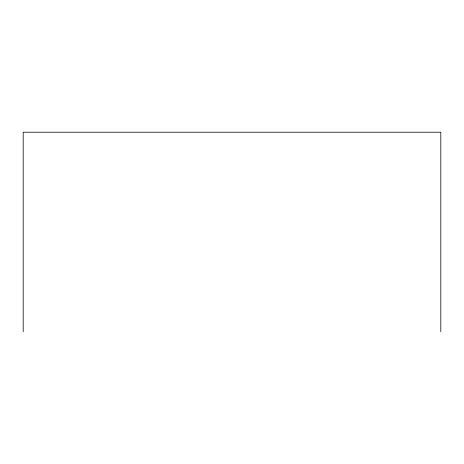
<?xml version="1.0" encoding="UTF-8"?>
<svg xmlns="http://www.w3.org/2000/svg" width="464" height="464" viewBox="0 0 464 464"><rect width="100%" height="100%" fill="white"/><g stroke="black" fill="none" stroke-linecap="round" stroke-linejoin="round"><path stroke-width="0.7" d="M440.8 331.777L440.8 132.223L23.2 132.223L23.2 331.777"/></g></svg>
